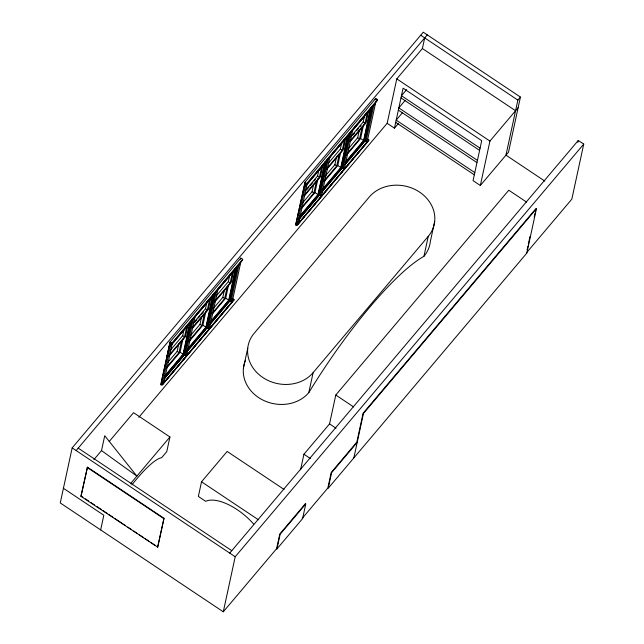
<?xml version="1.0" encoding="UTF-8"?>
<svg xmlns="http://www.w3.org/2000/svg" width="644" height="644" viewBox="0 0 644 644"><rect width="100%" height="100%" fill="white"/><g stroke="black" fill="none" stroke-linecap="round" stroke-linejoin="round"><path stroke-width="0.97" d="M424.702 37.907L422.4 48.533L396.776 78.882L387.173 123.294L394.45 128.156L403.096 88.18L481.704 140.666L473.058 180.642L480.335 185.496L508.527 152.121L520.433 97.075L423.261 32.2L72.16 447.902L60.262 502.948L223.299 611.8L276.606 548.688L279.778 534.029L305.401 503.689L304.982 505.637M80.959 496.355L87.455 467.174L164.003 518.283L157.764 547.159L80.959 496.355L87.455 467.174M101.519 450.607L104.731 435.722L136.882 476.117L101.519 450.607L93.831 459.711M100.657 529.915L103.829 515.256L63.426 488.289M160.742 384.871L170.024 341.932L171.876 343.163L171.69 344.009L169.847 342.777L170.169 342.391L161.322 382.198L163.173 383.43L163.021 384.13L161.169 382.898M166.418 359.199L167.223 355.464M167.633 353.588L169.855 343.3M161.354 383.172L161.064 384.492L161.99 385.104L232.17 302.012M161.99 385.104L162.417 383.132M161.644 381.812L162.57 382.423L171.095 343.011M162.57 382.423L164.284 380.403L172.222 343.663L238.988 264.62L231.043 301.36L230.117 300.74L237.757 265.409M163.93 380.411L165.162 381.232L164.284 380.403M167.609 362.693L177.164 351.382L178.774 343.952M166.273 367.7L179.016 352.614L181.624 340.539M170.571 350.022L182.671 335.693L183.934 329.873M166.659 368.086L180.07 352.204L182.92 339.042M169.871 354.272L184.522 336.925L186.824 326.267M188.209 324.359L185.577 336.514L168.97 356.18M165.194 375.388L183.073 354.208L189.956 322.411M164.647 376.555L183.331 354.433L190.431 321.581M164.695 377.787L184.023 354.892L191.332 321.074M192.113 319.456L184.474 354.788L164.703 378.318M164.639 378.269L184.474 354.788L185.4 355.399L193.248 319.086M194.955 317.065L187.106 353.379L185.4 355.399M109.206 441.502L133.55 412.675L169.944 436.978L166.772 451.629L161.652 457.699A60.552 12.791 -56.3 0 0 131.956 484.843M190.439 335.669L199.986 324.359L201.596 316.928M189.739 339.919L201.838 325.59L204.446 313.515M193.393 322.998L205.5 308.669L206.966 301.883M188.845 341.819L202.892 325.18L205.943 311.076M192.057 328.005L207.344 309.909L209.864 298.269M211.031 297.335L208.406 309.49L192.435 328.4M157.506 547.464L164.003 518.283M188.016 348.364L205.903 327.184L212.987 294.421M187.468 349.539L206.152 327.41L213.261 294.558M186.873 351.527L206.845 327.877L214.372 293.092M186.816 352.002L207.296 327.764L214.935 292.432M207.296 327.764L208.221 328.384L216.07 292.062M217.777 290.042L209.928 326.355L208.221 328.384M213.261 308.645L222.816 297.335L224.418 289.905M211.924 313.652L224.659 298.575L227.276 286.491M216.223 295.974L228.322 281.645L229.787 274.859M212.303 314.039L225.722 298.156L228.564 284.994M214.887 300.981L230.166 282.885L232.476 272.219M233.853 270.311L231.228 282.466L214.621 302.133M210.202 322.097L228.725 300.16L235.599 268.363M210.29 322.515L228.974 300.386L235.873 268.5M210.338 323.739L229.675 300.853L237.193 266.069M171.69 344.009L242.522 260.152L242.708 259.299L240.856 258.067L240.349 259.299M231.969 301.972L165.162 381.232M240.937 261.464L232.75 299.331L231.043 301.36M163.021 384.13L233.853 300.273L234.005 299.565L232.154 298.333M284.052 489.432L227.155 451.444L201.532 481.793L198.36 496.444L205.637 501.306A39.848 18.386 40.2 0 1 253.672 524.103M243.416 368.207L247.739 348.219M295.628 225.239L304.918 182.284L375.742 98.427L377.593 99.667L377.408 100.512L306.576 184.377L304.733 183.138L305.055 182.751M300.74 220.892L296.876 225.472L295.95 224.853L296.377 222.88L296.055 223.259L297.906 224.498L298.059 223.79L296.208 222.558L304.886 183.532M296.876 225.472L297.303 223.492M296.53 222.172L297.456 222.792L305.981 183.371M306.576 184.377L306.761 183.532L377.593 99.667M297.456 222.792L299.162 220.763L307.108 184.031L373.874 104.98L365.929 141.72L365.003 141.1L372.433 106.751M302.495 203.053L312.05 191.743L313.66 184.313M223.299 611.8L235.205 556.754L583.738 144.087L578.28 140.44L229.747 553.107M301.803 207.304L313.902 192.983L316.51 180.9M305.457 190.383L317.556 176.054L319.022 169.267M301.545 208.447L314.956 192.564L318.007 178.46M304.121 195.39L319.408 177.293L321.92 165.653M323.095 164.719L320.462 176.875L304.499 195.784M300.08 215.748L317.959 194.577L325.043 161.805M299.532 216.923L318.217 194.794L325.317 161.942M298.937 218.912L318.909 195.261L326.428 160.477M326.999 159.817L319.36 195.148L298.953 219.443M298.88 219.395L319.36 195.148L320.277 195.768L328.134 159.454M329.841 157.426L321.992 193.739L320.277 195.768M325.325 176.029L334.872 164.719L336.683 156.363M323.988 181.036L336.723 165.959L339.332 153.876M328.279 163.359L340.378 149.03L341.851 142.244M324.367 181.423L337.778 165.54L340.628 152.378M326.943 168.366L342.23 150.269L344.54 139.603M345.917 137.695L343.292 149.851L326.685 169.517M322.266 189.481L340.789 167.553L347.663 135.747M322.354 189.9L341.038 167.77L347.937 135.884M322.403 191.123L341.731 168.237L349.048 134.419M321.702 192.371L342.181 168.124L349.821 132.793M342.181 168.124L343.107 168.744L350.956 132.431M352.662 130.402L344.814 166.715L343.107 168.744M348.146 149.014L357.702 137.703L359.304 130.265M347.446 153.264L359.545 138.935L362.161 126.852M350.465 137.092L363.208 122.014L364.673 115.22M346.553 155.156L360.608 138.524L363.651 124.421M349.773 141.342L365.051 123.246L367.571 111.613M368.738 110.671L366.114 122.835L350.143 141.736M245.477 360.31A36.265 31.242 12.2 0 0 262.591 399.9A36.265 31.242 12.2 0 0 308.798 392.639L313.121 372.651L428.26 236.332A36.265 31.242 12.2 0 0 419.534 192.073A36.265 31.242 12.2 0 0 369.302 196.975L254.163 333.294A36.265 31.242 12.2 0 0 262.889 377.553A36.265 31.242 12.2 0 0 313.121 372.651M345.723 161.7L363.61 140.529L370.485 108.723M345.82 162.111L363.86 140.746L370.968 107.894M344.58 164.864L364.56 141.213L372.079 106.429M276.968 548.929L280.14 534.27L305.771 503.93L302.599 518.589L276.968 548.929L276.606 548.688M375.235 99.659L375.742 98.427M366.855 142.34L300.048 221.592L299.162 220.763M375.991 101.052L367.635 139.7L365.929 141.72M367.652 139.104L368.883 139.925L368.738 140.633L297.906 224.498M300.571 469.774L303.928 454.229L329.551 423.897L335.79 395.03L508.776 190.213L526.567 202.087M353.846 457.908L363.449 413.496L536.436 208.68L526.832 253.092L328.231 488.241L331.588 472.696L357.211 442.364M308.798 392.639A159.092 33.617 -56.3 0 1 423.937 256.32L428.26 236.332M434.684 221.407L430.369 241.395A36.265 31.242 12.2 0 1 423.937 256.32M480.335 185.496L489.939 141.084L518.13 107.701M520.433 97.075L517.865 100.11L505.967 155.156L544.864 181.125M527.098 249.953L527.927 246.097M528.346 244.165L530.02 236.437M534.19 217.125L535.027 213.261M535.446 211.329L536.074 208.431L363.087 413.247L356.84 442.122L331.225 472.454L327.86 487.999L302.237 518.34L302.599 518.589M577.853 142.405L578.28 140.44M583.738 144.087L571.84 199.133L526.47 252.851M76.161 450.575L427.262 34.873M170.008 342.012L240.856 258.067M171.876 343.163L242.708 259.299M240.606 263.018L170.427 346.11L169.501 345.498M375.492 103.378L305.312 186.478L304.387 185.858M194.424 322.62L196.975 319.601M198.247 318.096L200.155 315.834M201.435 314.32L203.343 312.058M306.488 190.004L309.031 186.985M310.311 185.48L312.855 182.461M314.127 180.956L315.407 179.451M352.775 135.2L354.683 132.938M356.591 130.676L358.507 128.414M359.779 126.908L361.051 125.403M406.597 89.629L401.47 95.698L480.078 148.176M209.646 324.978L230.117 300.74M345.168 164.59L365.003 141.1M163.173 383.43L234.005 299.565M298.059 223.79L368.883 139.925M302.028 219.371L303.96 217.084M305.248 215.555L307.824 212.512M309.112 210.982L311.044 208.696M312.332 207.175L314.908 204.124M316.196 202.602L318.128 200.308M319.416 198.787L321.992 195.736M323.272 194.214L325.204 191.928M326.492 190.399L332.288 183.54M333.576 182.019L335.508 179.732M336.796 178.203L339.372 175.152M340.66 173.63L342.592 171.344M343.88 169.823L346.456 166.772M347.744 165.242L349.676 162.956M350.964 161.435L353.54 158.384M354.828 156.862L356.76 154.576M358.048 153.047L363.836 146.188M365.124 144.667L367.056 142.372M405.237 100.327L398.829 107.91L477.437 160.396M138.814 417.352L387.173 123.294M402.597 112.539L396.189 120.122L474.797 172.608M394.45 128.156L398.298 123.608M130.402 483.789L169.944 436.978M420.701 35.235L517.865 100.11M422.4 48.533L515.57 110.736M396.776 78.882L489.939 141.084M400.987 97.912L479.595 150.398M398.346 110.132L476.954 162.61M375.557 99.273L377.408 100.512M395.706 122.344L474.314 174.83M363.208 122.014L365.051 123.246M360.608 138.524L363.61 140.529M363.86 140.746L364.56 141.213M357.702 137.703L359.545 138.935M340.378 149.03L342.23 150.269M337.778 165.54L340.789 167.553M341.038 167.77L341.731 168.237M334.872 164.719L336.723 165.959M317.556 176.054L319.408 177.293M304.91 182.292L306.761 183.532M314.956 192.564L317.959 194.577M318.217 194.794L318.909 195.261M312.05 191.743L313.902 192.983M228.322 281.645L230.166 282.885M232.621 299.444L233.853 300.273M225.722 298.156L228.725 300.16M228.974 300.386L229.675 300.853M222.816 297.335L224.659 298.575M335.79 395.03L353.58 406.903M205.5 308.669L207.344 309.909M202.892 325.18L205.903 327.184M206.152 327.41L206.845 327.877M199.986 324.359L201.838 325.59M329.551 423.897L336.015 428.22M182.671 335.693L184.522 336.925M180.07 352.204L183.073 354.208M183.331 354.433L184.023 354.892M177.164 351.382L179.016 352.614M166.732 355.713L167.963 356.534M303.928 454.229L310.4 458.552M201.532 481.793L258.421 519.772M78.214 448.144L231.792 550.684M72.16 447.902L235.205 556.754M87.198 467.48L163.745 518.589M81.208 496.049L82.875 497.16M85.37 498.826L88.703 501.048M91.198 502.714L94.523 504.936M97.019 506.603L101.18 509.38M102.847 510.491L107.009 513.268M108.667 514.379L112.829 517.156M114.495 518.267L125.314 525.496M127.81 527.162L131.135 529.384M133.63 531.05L136.963 533.272M139.458 534.939L143.62 537.716M145.278 538.827L149.44 541.604M151.107 542.715L155.268 545.492"/></g></svg>
